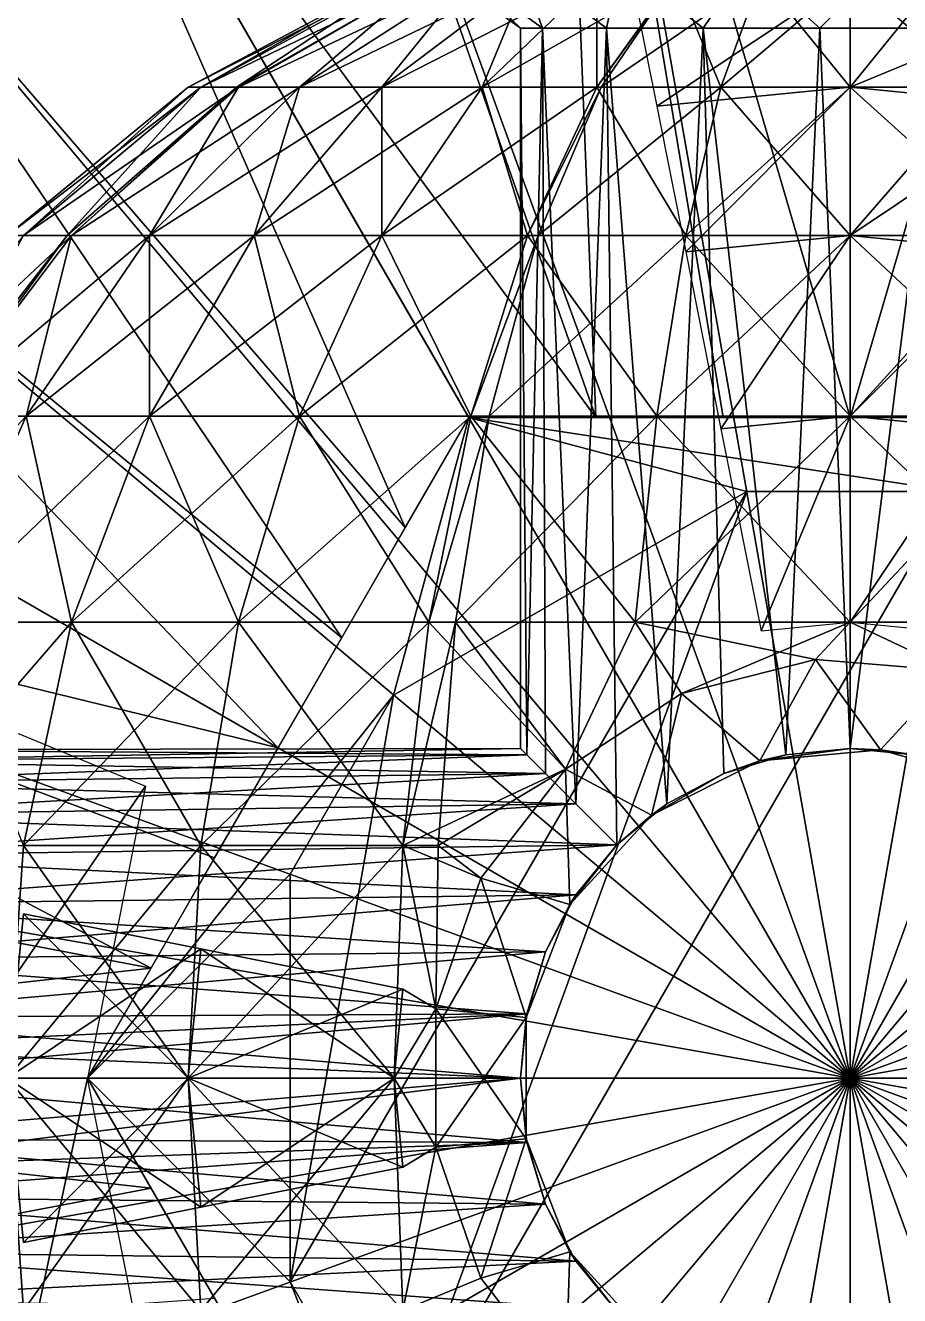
# Model space of a CAD drawing. Header units: centimetres. Extents: x -66.3 to 12.3, y -51.5 to 19.3.
# Drawn here: x 9.618 to 10.535, y 17.272 to 18.604 of the extents above; entities that cross this region are included whole.
import ezdxf

# ---------------------------------------------------------------- set-up
doc = ezdxf.new("R2010")
doc.units = ezdxf.units.CM
doc.layers.add('chrom', color=9, linetype='Continuous', true_color=0xbebebe)
doc.layers.add('plastik schwarz', color=250, linetype='Continuous', true_color=0x282828)

# ---------------------------------------------------------------- blocks, each defined once
blk = doc.blocks.new('GeometrySelector_1BD8XMC2')
at = {"layer": 'plastik schwarz'}
for points in [[(0, 0), (-0.2735, 1.5511), (0, 1.575)], [(0, 0), (0, 1.575), (0.2735, 1.5511)], [(0, 0), (-0.5387, 1.48), (-0.2735, 1.5511)], [(0, 0), (0.2735, 1.5511), (0.5387, 1.48)], [(0, 0), (-0.7875, 1.364), (-0.5387, 1.48)], [(0, 0), (0.5387, 1.48), (0.7875, 1.364)], [(0, 0), (-1.0124, 1.2065), (-0.7875, 1.364)], [(0, 0), (0.7875, 1.364), (1.0124, 1.2065)], [(0, 0), (-1.2065, 1.0124), (-1.0124, 1.2065)], [(0, 0), (1.0124, 1.2065), (1.2065, 1.0124)], [(0, 0), (-1.364, 0.7875), (-1.2065, 1.0124)], [(0, 0), (1.2065, 1.0124), (1.364, 0.7875)], [(0, 0), (-1.48, 0.5387), (-1.364, 0.7875)], [(0, 0), (1.364, 0.7875), (1.48, 0.5387)], [(0.8, 0, 1.75), (0.8, 0, 1.1), (0.4, 0.6928, 1.1)], [(0.8, 0, 1.75), (0.4, 0.6928, 1.1), (0.4, 0.6928, 1.75)], [(0.5873, 0.2138, 2), (0.8, 0, 1.75), (0.4, 0.6928, 1.75)], [(0.5873, 0.2138, 2), (0.4, 0.6928, 1.75), (0.4788, 0.4017, 2)], [(-0.5873, -0.2138, 2), (-0.4788, -0.4017, 2), (0.1085, 0.6155, 2)], [(-0.1085, 0.6155, 2), (-0.5873, -0.2138, 2), (0.1085, 0.6155, 2)], [(0.1085, 0.6155, 2), (-0.4788, -0.4017, 2), (-0.1085, -0.6155, 2)], [(0.1085, 0.6155, 2), (-0.1085, -0.6155, 2), (0.4788, 0.4017, 2)], [(0, 0), (-1.5511, 0.2735), (-1.48, 0.5387)], [(0, 0), (1.48, 0.5387), (1.5511, 0.2735)], [(0.4788, 0.4017, 2), (-0.1085, -0.6155, 2), (0.1085, -0.6155, 2)], [(0.4788, 0.4017, 2), (0.1085, -0.6155, 2), (0.5873, 0.2138, 2)], [(0.6667, 0.2309, 1.1), (0.7333, 0.1155, 1.1), (1.748, 0.3082, 0.6)], [(0.7333, 0.1155, 1.1), (1.775, 0, 0.6), (1.748, 0.3082, 0.6)], [(0, 0), (-1.575, 0), (-1.5511, 0.2735)], [(0, 0), (1.5511, 0.2735), (1.575, 0)], [(0.5873, 0.2138, 2), (0.1085, -0.6155, 2), (0.4788, -0.4017, 2)], [(0.5873, 0.2138, 2), (0.4788, -0.4017, 2), (0.5873, -0.2138, 2)], [(0.5873, 0.2138, 2), (0.5873, -0.2138, 2), (0.8, 0, 1.75)], [(0.7333, 0.1155, 1.1), (0.8, 0, 1.1), (1.775, 0, 0.6)], [(0, 0), (-1.5511, -0.2735), (-1.575, 0)], [(0, 0), (-1.48, -0.5387), (-1.5511, -0.2735)], [(0, 0), (-1.364, -0.7875), (-1.48, -0.5387)], [(0, 0), (-1.2065, -1.0124), (-1.364, -0.7875)], [(0, 0), (-1.0124, -1.2065), (-1.2065, -1.0124)], [(0, 0), (-0.7875, -1.364), (-1.0124, -1.2065)], [(0, 0), (-0.5387, -1.48), (-0.7875, -1.364)], [(0, 0), (-0.2735, -1.5511), (-0.5387, -1.48)], [(0, 0), (0, -1.575), (-0.2735, -1.5511)], [(0, 0), (1.575, 0), (1.5511, -0.2735)], [(0, 0), (1.5511, -0.2735), (1.48, -0.5387)], [(0, 0), (1.48, -0.5387), (1.364, -0.7875)], [(0, 0), (1.364, -0.7875), (1.2065, -1.0124)], [(0, 0), (1.2065, -1.0124), (1.0124, -1.2065)], [(0, 0), (1.0124, -1.2065), (0.7875, -1.364)], [(0, 0), (0.7875, -1.364), (0.5387, -1.48)], [(0, 0), (0.5387, -1.48), (0.2735, -1.5511)], [(0, 0), (0.2735, -1.5511), (0, -1.575)], [(0.4, -0.6928, 1.75), (0.4, -0.6928, 1.1), (0.8, 0, 1.1)], [(0.4, -0.6928, 1.75), (0.8, 0, 1.1), (0.8, 0, 1.75)], [(0.4788, -0.4017, 2), (0.4, -0.6928, 1.75), (0.8, 0, 1.75)], [(0.4788, -0.4017, 2), (0.8, 0, 1.75), (0.5873, -0.2138, 2)], [(0.7333, -0.1155, 1.1), (1.748, -0.3082, 0.6), (1.775, 0, 0.6)], [(0.7333, -0.1155, 1.1), (1.775, 0, 0.6), (0.8, 0, 1.1)], [(0.7333, -0.1155, 1.1), (0.6667, -0.2309, 1.1), (1.668, -0.6071, 0.6)], [(1.748, -0.3082, 0.6), (0.7333, -0.1155, 1.1), (1.668, -0.6071, 0.6)], [(0.6, -0.3464, 1.1), (1.668, -0.6071, 0.6), (0.6667, -0.2309, 1.1)], [(0.6, -0.3464, 1.1), (0.5333, -0.4619, 1.1), (1.3597, -1.1409, 0.6)], [(0.6, -0.3464, 1.1), (1.5372, -0.8875, 0.6), (1.668, -0.6071, 0.6)], [(0.6, -0.3464, 1.1), (1.3597, -1.1409, 0.6), (1.5372, -0.8875, 0.6)], [(0.4788, -0.4017, 2), (0.1085, -0.6155, 2), (0.4, -0.6928, 1.75)], [(0.5333, -0.4619, 1.1), (0.4667, -0.5774, 1.1), (1.1409, -1.3597, 0.6)], [(0.5333, -0.4619, 1.1), (1.1409, -1.3597, 0.6), (1.3597, -1.1409, 0.6)], [(0.4667, -0.5774, 1.1), (0.4, -0.6928, 1.1), (0.8875, -1.5372, 0.6)], [(0.4667, -0.5774, 1.1), (0.8875, -1.5372, 0.6), (1.1409, -1.3597, 0.6)], [(-0.1085, -0.6155, 2), (-0.4, -0.6928, 1.75), (0.4, -0.6928, 1.75)], [(-0.1085, -0.6155, 2), (0.4, -0.6928, 1.75), (0.1085, -0.6155, 2)], [(-0.4, -0.6928, 1.75), (-0.4, -0.6928, 1.1), (0.4, -0.6928, 1.1)], [(-0.4, -0.6928, 1.75), (0.4, -0.6928, 1.1), (0.4, -0.6928, 1.75)], [(0, -0.6928, 1.1), (-0.1333, -0.6928, 1.1), (-0.3082, -1.748, 0.6)], [(0, -0.6928, 1.1), (-0.3082, -1.748, 0.6), (0, -1.775, 0.6)], [(0, -0.6928, 1.1), (0, -1.775, 0.6), (0.3082, -1.748, 0.6)], [(0, -0.6928, 1.1), (0.3082, -1.748, 0.6), (0.1333, -0.6928, 1.1)], [(0.2667, -0.6928, 1.1), (0.1333, -0.6928, 1.1), (0.3082, -1.748, 0.6)], [(0.2667, -0.6928, 1.1), (0.6071, -1.668, 0.6), (0.8875, -1.5372, 0.6)], [(0.2667, -0.6928, 1.1), (0.8875, -1.5372, 0.6), (0.4, -0.6928, 1.1)], [(0.6071, -1.668, 0.6), (0.2667, -0.6928, 1.1), (0.3082, -1.748, 0.6)]]:
    blk.add_3dface(points, dxfattribs=at)
blk = doc.blocks.new('hallerfuss_1BD8XMC')
blk.add_blockref('GeometrySelector_1BD8XMC2', (0, 0))
blk = doc.blocks.new('GeometrySelector_1BD8XMC5')
for points in [[(43.45304, 116.97973, -7.25103), (33.99612, 110.12026, -6.35498), (33.99612, 110.12026, 6.35498)], [(43.45304, 116.97973, -7.25103), (33.99612, 110.12026, 6.35498), (43.45304, 116.97973, 7.25103)], [(46.91628, 115.48494, -9.33223), (43.45304, 116.97973, -7.25103), (47.83543, 115.48494)], [(47.83543, 115.48494), (43.45304, 116.97973, -7.25103), (43.45304, 116.97973, 7.25103)], [(47.83543, 115.48494), (43.45304, 116.97973, 7.25103), (46.91628, 115.48494, 9.33223)], [(46.91628, 115.48494, 9.33223), (68.11189, 103.9337, 13.5483), (47.83543, 115.48494)], [(47.83543, 115.48494), (69.44628, 103.9337), (46.91628, 115.48494, -9.33223)], [(46.91628, 115.48494, -9.33223), (69.44628, 103.9337), (68.11189, 103.9337, -13.5483)], [(47.83543, 115.48494), (68.11189, 103.9337, 13.5483), (69.44628, 103.9337)], [(33.99612, 110.12026, -6.35498), (33.92046, 33.92046, -6.7472), (34.585, 34.585)], [(33.99612, 110.12026, 6.35498), (34.585, 34.585), (33.92046, 33.92046, 6.7472)], [(33.99612, 110.12026, -6.35498), (34.585, 34.585), (33.99612, 110.12026, 6.35498)], [(88.38835, 88.38835), (86.68999, 88.38835, -17.24371), (68.11189, 103.9337, -13.5483)], [(68.11189, 103.9337, 13.5483), (86.68999, 88.38835, 17.24371), (69.44628, 103.9337)], [(69.44628, 103.9337), (88.38835, 88.38835), (68.11189, 103.9337, -13.5483)], [(69.44628, 103.9337), (86.68999, 88.38835, 17.24371), (88.38835, 88.38835)], [(110.12026, 33.26474, 9.46463), (33.92046, 33.92046, 6.7472), (34.585, 34.585)], [(110.12026, 34.43747, -3.1911), (34.585, 34.585), (33.92046, 33.92046, -6.7472)], [(110.12026, 33.26474, 9.46463), (34.585, 34.585), (110.12026, 34.43747, -3.1911)], [(-46.91628, 24.38629, 113.26593), (-38.74423, 20.96733, 116.97973), (-29.83688, 32.41149, 116.97973)], [(-38.74423, 20.96733, -116.97973), (-46.91628, 24.38629, -113.26593), (-29.83688, 32.41149, -116.97973)], [(-29.83688, 32.41149, -116.97973), (-29.40476, 18.20666, -110.12026), (-38.74423, 20.96733, -116.97973)], [(-38.74423, 20.96733, 116.97973), (-29.40476, 18.20666, 110.12026), (-29.83688, 32.41149, 116.97973)], [(-29.83688, 32.41149, -116.97973), (-20.84212, 27.59943, -110.12026), (-29.40476, 18.20666, -110.12026)], [(-29.83688, 32.41149, 116.97973), (-29.40476, 18.20666, 110.12026), (-20.84212, 27.59943, 110.12026)], [(-110.12026, 27.59943, 20.84212), (-24.45529, 24.45529, 24.45529), (-110.12026, 18.20666, 29.40476)], [(-24.45529, 24.45529, -24.45529), (-29.40476, 18.20666, -110.12026), (-20.84212, 27.59943, -110.12026)], [(-24.45529, 24.45529, 24.45529), (-20.84212, 27.59943, 110.12026), (-29.40476, 18.20666, 110.12026)], [(-110.12026, 23.29976, -25.55862), (-28.75638, 19.2144, -28.75638), (-24.45529, 24.45529, -24.45529)], [(-110.12026, 18.20666, 29.40476), (-24.45529, 24.45529, 24.45529), (-28.75638, 19.2144, 28.75638)], [(-69.44628, 0, 103.9337), (-68.11189, 24.38629, 101.93664), (-88.38835, 0, 88.38835)], [(-69.44628, 0, -103.9337), (-88.38835, 0, -88.38835), (-86.68999, 24.38629, -86.68999)], [(-88.38835, 0, 88.38835), (-68.11189, 24.38629, 101.93664), (-86.68999, 24.38629, 86.68999)], [(-86.68999, 24.38629, -86.68999), (-68.11189, 24.38629, -101.93664), (-69.44628, 0, -103.9337)], [(-46.91628, 24.38629, 113.26593), (-68.11189, 24.38629, 101.93664), (-69.44628, 0, 103.9337)], [(-69.44628, 0, 103.9337), (-47.83543, 0, 115.48494), (-46.91628, 24.38629, 113.26593)], [(-69.44628, 0, -103.9337), (-68.11189, 24.38629, -101.93664), (-47.83543, 0, -115.48494)], [(-46.91628, 24.38629, -113.26593), (-47.83543, 0, -115.48494), (-68.11189, 24.38629, -101.93664)], [(-47.83543, 0, 115.48494), (-43.45304, 7.25103, 116.97973), (-46.91628, 24.38629, 113.26593)], [(-43.45304, 7.25103, -116.97973), (-47.83543, 0, -115.48494), (-46.91628, 24.38629, -113.26593)], [(-46.91628, 24.38629, 113.26593), (-43.45304, 7.25103, 116.97973), (-38.74423, 20.96733, 116.97973)], [(-43.45304, 7.25103, -116.97973), (-46.91628, 24.38629, -113.26593), (-38.74423, 20.96733, -116.97973)], [(-28.75638, 19.2144, -28.75638), (-29.40476, 18.20666, -110.12026), (-24.45529, 24.45529, -24.45529)], [(-24.45529, 24.45529, 24.45529), (-29.40476, 18.20666, 110.12026), (-28.75638, 19.2144, 28.75638)], [(-110.12026, 12.49354, -32.24955), (-28.75638, 19.2144, -28.75638), (-110.12026, 23.29976, -25.55862)], [(-38.74423, 20.96733, -116.97973), (-33.99612, 6.35498, -110.12026), (-43.45304, 7.25103, -116.97973)], [(-43.45304, 7.25103, 116.97973), (-33.99612, 6.35498, 110.12026), (-38.74423, 20.96733, 116.97973)], [(-38.74423, 20.96733, -116.97973), (-29.40476, 18.20666, -110.12026), (-33.99612, 6.35498, -110.12026)], [(-38.74423, 20.96733, 116.97973), (-33.99612, 6.35498, 110.12026), (-29.40476, 18.20666, 110.12026)], [(-110.12026, 12.49354, -32.24955), (-31.95237, 13.23511, -31.95237), (-28.75638, 19.2144, -28.75638)], [(-110.12026, 18.20666, 29.40476), (-28.75638, 19.2144, 28.75638), (-31.95237, 13.23511, 31.95237)], [(-31.95237, 13.23511, -31.95237), (-29.40476, 18.20666, -110.12026), (-28.75638, 19.2144, -28.75638)], [(-28.75638, 19.2144, 28.75638), (-29.40476, 18.20666, 110.12026), (-31.95237, 13.23511, 31.95237)], [(-110.12026, 18.20666, 29.40476), (-31.95237, 13.23511, 31.95237), (-110.12026, 6.35498, 33.99612)], [(-31.95237, 13.23511, -31.95237), (-33.99612, 6.35498, -110.12026), (-29.40476, 18.20666, -110.12026)], [(-31.95237, 13.23511, 31.95237), (-29.40476, 18.20666, 110.12026), (-33.99612, 6.35498, 110.12026)], [(-110.12026, 12.49354, -32.24955), (-33.92046, 6.7472, -33.92046), (-31.95237, 13.23511, -31.95237)], [(-110.12026, 6.35498, 33.99612), (-31.95237, 13.23511, 31.95237), (-33.92046, 6.7472, 33.92046)], [(-110.12026, 0, -34.585), (-33.92046, 6.7472, -33.92046), (-110.12026, 12.49354, -32.24955)], [(-33.92046, 6.7472, -33.92046), (-33.99612, 6.35498, -110.12026), (-31.95237, 13.23511, -31.95237)], [(-31.95237, 13.23511, 31.95237), (-33.99612, 6.35498, 110.12026), (-33.92046, 6.7472, 33.92046)], [(-110.12026, 0, -34.585), (-34.585, 0, -34.585), (-33.92046, 6.7472, -33.92046)], [(-110.12026, 6.35498, 33.99612), (-33.92046, 6.7472, 33.92046), (-34.585, 0, 34.585)], [(-47.83543, 0, 115.48494), (-43.45304, -7.25103, 116.97973), (-43.45304, 7.25103, 116.97973)], [(-43.45304, -7.25103, -116.97973), (-47.83543, 0, -115.48494), (-43.45304, 7.25103, -116.97973)], [(-43.45304, 7.25103, -116.97973), (-33.99612, 6.35498, -110.12026), (-33.99612, -6.35498, -110.12026)], [(-43.45304, 7.25103, -116.97973), (-33.99612, -6.35498, -110.12026), (-43.45304, -7.25103, -116.97973)], [(-43.45304, -7.25103, 116.97973), (-33.99612, 6.35498, 110.12026), (-43.45304, 7.25103, 116.97973)], [(-34.585, 0, -34.585), (-33.99612, 6.35498, -110.12026), (-33.92046, 6.7472, -33.92046)], [(-33.92046, 6.7472, 33.92046), (-33.99612, 6.35498, 110.12026), (-34.585, 0, 34.585)], [(-110.12026, 6.35498, 33.99612), (-34.585, 0, 34.585), (-110.12026, -6.35498, 33.99612)], [(-43.45304, -7.25103, 116.97973), (-33.99612, -6.35498, 110.12026), (-33.99612, 6.35498, 110.12026)], [(-34.585, 0, -34.585), (-33.99612, -6.35498, -110.12026), (-33.99612, 6.35498, -110.12026)], [(-34.585, 0, 34.585), (-33.99612, 6.35498, 110.12026), (-33.99612, -6.35498, 110.12026)], [(-110.12026, -6.35498, 33.99612), (-34.585, 0, 34.585), (-33.92046, -6.7472, 33.92046)], [(-69.44628, 0, 103.9337), (-88.38835, 0, 88.38835), (-86.68999, -24.38629, 86.68999)], [(-86.68999, -24.38629, 86.68999), (-68.11189, -24.38629, 101.93664), (-69.44628, 0, 103.9337)], [(-68.11189, -24.38629, 101.93664), (-47.83543, 0, 115.48494), (-69.44628, 0, 103.9337)], [(-68.11189, -24.38629, 101.93664), (-46.91628, -24.38629, 113.26593), (-47.83543, 0, 115.48494)], [(-46.91628, -24.38629, 113.26593), (-43.45304, -7.25103, 116.97973), (-47.83543, 0, 115.48494)], [(-34.585, 0, 34.585), (-33.99612, -6.35498, 110.12026), (-33.92046, -6.7472, 33.92046)], [(-110.12026, -12.49354, -32.24955), (-33.92046, -6.7472, -33.92046), (-110.12026, 0, -34.585)], [(-110.12026, 0, -34.585), (-33.92046, -6.7472, -33.92046), (-34.585, 0, -34.585)], [(-69.44628, 0, -103.9337), (-68.11189, -24.38629, -101.93664), (-88.38835, 0, -88.38835)], [(-68.11189, -24.38629, -101.93664), (-86.68999, -24.38629, -86.68999), (-88.38835, 0, -88.38835)], [(-46.91628, -24.38629, -113.26593), (-68.11189, -24.38629, -101.93664), (-69.44628, 0, -103.9337)], [(-69.44628, 0, -103.9337), (-47.83543, 0, -115.48494), (-46.91628, -24.38629, -113.26593)], [(-43.45304, -7.25103, -116.97973), (-46.91628, -24.38629, -113.26593), (-47.83543, 0, -115.48494)], [(-33.92046, -6.7472, -33.92046), (-33.99612, -6.35498, -110.12026), (-34.585, 0, -34.585)], [(-110.12026, -6.35498, 33.99612), (-33.92046, -6.7472, 33.92046), (-31.95237, -13.23511, 31.95237)], [(-110.12026, -6.35498, 33.99612), (-31.95237, -13.23511, 31.95237), (-110.12026, -18.20666, 29.40476)], [(-43.45304, -7.25103, -116.97973), (-33.99612, -6.35498, -110.12026), (-38.74423, -20.96733, -116.97973)], [(-38.74423, -20.96733, 116.97973), (-33.99612, -6.35498, 110.12026), (-43.45304, -7.25103, 116.97973)], [(-38.74423, -20.96733, -116.97973), (-33.99612, -6.35498, -110.12026), (-29.40476, -18.20666, -110.12026)], [(-38.74423, -20.96733, 116.97973), (-29.40476, -18.20666, 110.12026), (-33.99612, -6.35498, 110.12026)], [(-31.95237, -13.23511, -31.95237), (-29.40476, -18.20666, -110.12026), (-33.99612, -6.35498, -110.12026)], [(-31.95237, -13.23511, -31.95237), (-33.99612, -6.35498, -110.12026), (-33.92046, -6.7472, -33.92046)], [(-33.92046, -6.7472, 33.92046), (-33.99612, -6.35498, 110.12026), (-31.95237, -13.23511, 31.95237)], [(-31.95237, -13.23511, 31.95237), (-33.99612, -6.35498, 110.12026), (-29.40476, -18.20666, 110.12026)], [(-110.12026, -12.49354, -32.24955), (-31.95237, -13.23511, -31.95237), (-33.92046, -6.7472, -33.92046)], [(-46.91628, -24.38629, 113.26593), (-38.74423, -20.96733, 116.97973), (-43.45304, -7.25103, 116.97973)], [(-43.20034, -24.38629, -114.73465), (-46.91628, -24.38629, -113.26593), (-43.45304, -7.25103, -116.97973)], [(-43.45304, -7.25103, -116.97973), (-38.74423, -20.96733, -116.97973), (-43.20034, -24.38629, -114.73465)], [(-110.12026, -23.29976, -25.55862), (-28.75638, -19.2144, -28.75638), (-110.12026, -12.49354, -32.24955)], [(-110.12026, -12.49354, -32.24955), (-28.75638, -19.2144, -28.75638), (-31.95237, -13.23511, -31.95237)], [(-110.12026, -18.20666, 29.40476), (-31.95237, -13.23511, 31.95237), (-28.75638, -19.2144, 28.75638)], [(-28.75638, -19.2144, -28.75638), (-29.40476, -18.20666, -110.12026), (-31.95237, -13.23511, -31.95237)], [(-31.95237, -13.23511, 31.95237), (-29.40476, -18.20666, 110.12026), (-28.75638, -19.2144, 28.75638)], [(-110.12026, -18.20666, 29.40476), (-28.75638, -19.2144, 28.75638), (-24.45529, -24.45529, 24.45529)], [(-110.12026, -18.20666, 29.40476), (-24.45529, -24.45529, 24.45529), (-110.12026, -27.59943, 20.84212)], [(-38.74423, -20.96733, -116.97973), (-29.40476, -18.20666, -110.12026), (-29.83688, -32.41149, -116.97973)], [(-29.83688, -32.41149, 116.97973), (-29.40476, -18.20666, 110.12026), (-38.74423, -20.96733, 116.97973)], [(-29.83688, -32.41149, -116.97973), (-29.40476, -18.20666, -110.12026), (-20.84212, -27.59943, -110.12026)], [(-29.83688, -32.41149, 116.97973), (-20.84212, -27.59943, 110.12026), (-29.40476, -18.20666, 110.12026)], [(-24.45529, -24.45529, -24.45529), (-20.84212, -27.59943, -110.12026), (-29.40476, -18.20666, -110.12026)], [(-24.45529, -24.45529, -24.45529), (-29.40476, -18.20666, -110.12026), (-28.75638, -19.2144, -28.75638)], [(-28.75638, -19.2144, 28.75638), (-29.40476, -18.20666, 110.12026), (-24.45529, -24.45529, 24.45529)], [(-24.45529, -24.45529, 24.45529), (-29.40476, -18.20666, 110.12026), (-20.84212, -27.59943, 110.12026)], [(-110.12026, -23.29976, -25.55862), (-24.45529, -24.45529, -24.45529), (-28.75638, -19.2144, -28.75638)], [(-29.83688, -32.41149, 116.97973), (-38.74423, -20.96733, 116.97973), (-46.91628, -24.38629, 113.26593)], [(-43.20034, -24.38629, -114.73465), (-38.74423, -20.96733, -116.97973), (-29.83688, -32.41149, -116.97973)], [(-28.75638, -28.75638, -19.2144), (-24.45529, -24.45529, -24.45529), (-110.12026, -23.29976, -25.55862)], [(-110.12026, -30.95922, -15.41586), (-28.75638, -28.75638, -19.2144), (-110.12026, -23.29976, -25.55862)], [(-110.12026, -27.59943, 20.84212), (-24.45529, -24.45529, 24.45529), (-28.75638, -28.75638, 19.2144)], [(-86.68999, -24.38629, -86.68999), (-81.66019, -47.83543, -81.66019), (-101.93664, -24.38629, -68.11189)], [(-96.02222, -47.83543, -64.16), (-101.93664, -24.38629, -68.11189), (-81.66019, -47.83543, -81.66019)], [(-81.66019, -47.83543, 81.66019), (-86.68999, -24.38629, 86.68999), (-96.02222, -47.83543, 64.16)], [(-81.66019, -47.83543, 81.66019), (-68.11189, -24.38629, 101.93664), (-86.68999, -24.38629, 86.68999)], [(-68.11189, -24.38629, -101.93664), (-64.16, -47.83543, -96.02222), (-86.68999, -24.38629, -86.68999)], [(-64.16, -47.83543, -96.02222), (-81.66019, -47.83543, -81.66019), (-86.68999, -24.38629, -86.68999)], [(-64.16, -47.83543, 96.02222), (-68.11189, -24.38629, 101.93664), (-81.66019, -47.83543, 81.66019)], [(-64.16, -47.83543, 96.02222), (-46.91628, -24.38629, 113.26593), (-68.11189, -24.38629, 101.93664)], [(-46.91628, -24.38629, -113.26593), (-44.19417, -47.83543, -106.69417), (-68.11189, -24.38629, -101.93664)], [(-44.19417, -47.83543, -106.69417), (-64.16, -47.83543, -96.02222), (-68.11189, -24.38629, -101.93664)], [(-44.19417, -47.83543, 106.69417), (-46.91628, -24.38629, 113.26593), (-64.16, -47.83543, 96.02222)], [(-44.19417, -47.83543, 106.69417), (-29.83688, -32.41149, 116.97973), (-46.91628, -24.38629, 113.26593)], [(-43.20034, -24.38629, -114.73465), (-41.37494, -47.83543, -107.81877), (-46.91628, -24.38629, -113.26593)], [(-41.37494, -47.83543, -107.81877), (-44.19417, -47.83543, -106.69417), (-46.91628, -24.38629, -113.26593)], [(-29.83688, -32.41149, -116.97973), (-41.37494, -47.83543, -107.81877), (-43.20034, -24.38629, -114.73465)], [(-25.55862, -110.12026, -23.29976), (-24.45529, -24.45529, -24.45529), (-28.75638, -28.75638, -19.2144)], [(-25.55862, -110.12026, 23.29976), (-28.75638, -28.75638, 19.2144), (-24.45529, -24.45529, 24.45529)], [(-19.2144, -28.75638, -28.75638), (-24.45529, -24.45529, -24.45529), (-25.55862, -110.12026, -23.29976)], [(-25.55862, -110.12026, 23.29976), (-24.45529, -24.45529, 24.45529), (-19.2144, -28.75638, 28.75638)], [(-19.2144, -28.75638, -28.75638), (-20.84212, -27.59943, -110.12026), (-24.45529, -24.45529, -24.45529)], [(-24.45529, -24.45529, 24.45529), (-20.84212, -27.59943, 110.12026), (-19.2144, -28.75638, 28.75638)], [(-110.12026, -27.59943, 20.84212), (-28.75638, -28.75638, 19.2144), (-31.95237, -31.95237, 13.23511)], [(-110.12026, -27.59943, 20.84212), (-31.95237, -31.95237, 13.23511), (-110.12026, -33.26474, 9.46463)], [(-29.83688, -32.41149, -116.97973), (-20.84212, -27.59943, -110.12026), (-17.69624, -40.34336, -116.97973)], [(-17.69624, -40.34336, 116.97973), (-20.84212, -27.59943, 110.12026), (-29.83688, -32.41149, 116.97973)], [(-17.69624, -40.34336, -116.97973), (-20.84212, -27.59943, -110.12026), (-9.46463, -33.26474, -110.12026)], [(-13.23511, -31.95237, -31.95237), (-9.46463, -33.26474, -110.12026), (-20.84212, -27.59943, -110.12026)], [(-13.23511, -31.95237, -31.95237), (-20.84212, -27.59943, -110.12026), (-19.2144, -28.75638, -28.75638)], [(-17.69624, -40.34336, 116.97973), (-9.46463, -33.26474, 110.12026), (-20.84212, -27.59943, 110.12026)], [(-19.2144, -28.75638, 28.75638), (-20.84212, -27.59943, 110.12026), (-13.23511, -31.95237, 31.95237)], [(-13.23511, -31.95237, 31.95237), (-20.84212, -27.59943, 110.12026), (-9.46463, -33.26474, 110.12026)], [(-110.12026, -30.95922, -15.41586), (-31.95237, -31.95237, -13.23511), (-28.75638, -28.75638, -19.2144)], [(-25.55862, -110.12026, -23.29976), (-28.75638, -28.75638, -19.2144), (-32.24955, -110.12026, -12.49354)], [(-32.24955, -110.12026, -12.49354), (-28.75638, -28.75638, -19.2144), (-31.95237, -31.95237, -13.23511)], [(-32.24955, -110.12026, 12.49354), (-31.95237, -31.95237, 13.23511), (-28.75638, -28.75638, 19.2144)], [(-32.24955, -110.12026, 12.49354), (-28.75638, -28.75638, 19.2144), (-25.55862, -110.12026, 23.29976)], [(-25.55862, -110.12026, 23.29976), (-19.2144, -28.75638, 28.75638), (-15.41586, -110.12026, 30.95922)], [(-15.41586, -110.12026, -30.95922), (-19.2144, -28.75638, -28.75638), (-25.55862, -110.12026, -23.29976)], [(-15.41586, -110.12026, 30.95922), (-19.2144, -28.75638, 28.75638), (-13.23511, -31.95237, 31.95237)], [(-15.41586, -110.12026, -30.95922), (-13.23511, -31.95237, -31.95237), (-19.2144, -28.75638, -28.75638)], [(-110.12026, -34.43747, -3.1911), (-33.92046, -33.92046, -6.7472), (-110.12026, -30.95922, -15.41586)], [(-110.12026, -30.95922, -15.41586), (-33.92046, -33.92046, -6.7472), (-31.95237, -31.95237, -13.23511)], [(-110.12026, -33.26474, 9.46463), (-31.95237, -31.95237, 13.23511), (-33.92046, -33.92046, 6.7472)], [(-32.24955, -110.12026, -12.49354), (-31.95237, -31.95237, -13.23511), (-33.92046, -33.92046, -6.7472)], [(-32.24955, -110.12026, 12.49354), (-33.92046, -33.92046, 6.7472), (-31.95237, -31.95237, 13.23511)], [(-15.41586, -110.12026, 30.95922), (-13.23511, -31.95237, 31.95237), (-6.7472, -33.92046, 33.92046)], [(-15.41586, -110.12026, -30.95922), (-6.7472, -33.92046, -33.92046), (-13.23511, -31.95237, -31.95237)], [(-6.7472, -33.92046, -33.92046), (-9.46463, -33.26474, -110.12026), (-13.23511, -31.95237, -31.95237)], [(-13.23511, -31.95237, 31.95237), (-9.46463, -33.26474, 110.12026), (-6.7472, -33.92046, 33.92046)], [(10.81459, -42.70584, -116.97973), (3.1911, -34.43747, -110.12026), (15.41586, -30.95922, -110.12026)], [(6.7472, -33.92046, -33.92046), (15.41586, -30.95922, -110.12026), (3.1911, -34.43747, -110.12026)], [(10.81459, -42.70584, 116.97973), (15.41586, -30.95922, 110.12026), (3.1911, -34.43747, 110.12026)], [(6.7472, -33.92046, 33.92046), (3.1911, -34.43747, 110.12026), (15.41586, -30.95922, 110.12026)], [(-110.12026, -33.26474, 9.46463), (-33.92046, -33.92046, 6.7472), (-34.585, -34.585)], [(-110.12026, -33.26474, 9.46463), (-34.585, -34.585), (-110.12026, -34.43747, -3.1911)], [(-22.52999, -47.83543, 113.26593), (-29.83688, -32.41149, 116.97973), (-44.19417, -47.83543, 106.69417)], [(-29.83688, -32.41149, -116.97973), (-22.52999, -47.83543, -113.26593), (-41.37494, -47.83543, -107.81877)], [(-22.52999, -47.83543, 113.26593), (-17.69624, -40.34336, 116.97973), (-29.83688, -32.41149, 116.97973)], [(-17.69624, -40.34336, -116.97973), (-22.52999, -47.83543, -113.26593), (-29.83688, -32.41149, -116.97973)], [(-17.69624, -40.34336, -116.97973), (-9.46463, -33.26474, -110.12026), (-3.63794, -43.90341, -116.97973)], [(-3.63794, -43.90341, 116.97973), (-9.46463, -33.26474, 110.12026), (-17.69624, -40.34336, 116.97973)], [(-3.63794, -43.90341, -116.97973), (-9.46463, -33.26474, -110.12026), (3.1911, -34.43747, -110.12026)], [(0, -34.585, -34.585), (3.1911, -34.43747, -110.12026), (-9.46463, -33.26474, -110.12026)], [(0, -34.585, -34.585), (-9.46463, -33.26474, -110.12026), (-6.7472, -33.92046, -33.92046)], [(-3.63794, -43.90341, 116.97973), (3.1911, -34.43747, 110.12026), (-9.46463, -33.26474, 110.12026)], [(-6.7472, -33.92046, 33.92046), (-9.46463, -33.26474, 110.12026), (0, -34.585, 34.585)], [(0, -34.585, 34.585), (-9.46463, -33.26474, 110.12026), (3.1911, -34.43747, 110.12026)], [(110.12026, -33.26474, 9.46463), (34.585, -34.585), (33.92046, -33.92046, 6.7472)], [(110.12026, -34.43747, -3.1911), (34.585, -34.585), (110.12026, -33.26474, 9.46463)], [(-110.12026, -34.43747, -3.1911), (-34.585, -34.585), (-33.92046, -33.92046, -6.7472)], [(-32.24955, -110.12026, -12.49354), (-33.92046, -33.92046, -6.7472), (-34.585, -110.12026)], [(-34.585, -110.12026), (-33.92046, -33.92046, -6.7472), (-34.585, -34.585)], [(-34.585, -110.12026), (-34.585, -34.585), (-33.92046, -33.92046, 6.7472)], [(-34.585, -110.12026), (-33.92046, -33.92046, 6.7472), (-32.24955, -110.12026, 12.49354)], [(-15.41586, -110.12026, 30.95922), (-6.7472, -33.92046, 33.92046), (-3.1911, -110.12026, 34.43747)], [(-3.1911, -110.12026, -34.43747), (-6.7472, -33.92046, -33.92046), (-15.41586, -110.12026, -30.95922)], [(-3.1911, -110.12026, 34.43747), (-6.7472, -33.92046, 33.92046), (0, -34.585, 34.585)], [(-3.1911, -110.12026, -34.43747), (0, -34.585, -34.585), (-6.7472, -33.92046, -33.92046)], [(-3.63794, -43.90341, -116.97973), (3.1911, -34.43747, -110.12026), (10.81459, -42.70584, -116.97973)], [(10.81459, -42.70584, 116.97973), (3.1911, -34.43747, 110.12026), (-3.63794, -43.90341, 116.97973)], [(-3.1911, -110.12026, 34.43747), (0, -34.585, 34.585), (9.46463, -110.12026, 33.26474)], [(9.46463, -110.12026, -33.26474), (0, -34.585, -34.585), (-3.1911, -110.12026, -34.43747)], [(6.7472, -33.92046, -33.92046), (3.1911, -34.43747, -110.12026), (0, -34.585, -34.585)], [(0, -34.585, 34.585), (3.1911, -34.43747, 110.12026), (6.7472, -33.92046, 33.92046)], [(9.46463, -110.12026, 33.26474), (0, -34.585, 34.585), (6.7472, -33.92046, 33.92046)], [(9.46463, -110.12026, -33.26474), (6.7472, -33.92046, -33.92046), (0, -34.585, -34.585)], [(33.99612, -110.12026, 6.35498), (33.92046, -33.92046, 6.7472), (34.585, -34.585)], [(33.99612, -110.12026, -6.35498), (34.585, -34.585), (33.92046, -33.92046, -6.7472)], [(110.12026, -34.43747, -3.1911), (33.92046, -33.92046, -6.7472), (34.585, -34.585)], [(33.99612, -110.12026, 6.35498), (34.585, -34.585), (33.99612, -110.12026, -6.35498)], [(0, -47.83543, 115.48494), (-17.69624, -40.34336, 116.97973), (-22.52999, -47.83543, 113.26593)], [(-3.63794, -43.90341, -116.97973), (-22.52999, -47.83543, -113.26593), (-17.69624, -40.34336, -116.97973)], [(0, -47.83543, 115.48494), (-3.63794, -43.90341, 116.97973), (-17.69624, -40.34336, 116.97973)], [(-3.63794, -43.90341, -116.97973), (0, -47.83543, -115.48494), (-22.52999, -47.83543, -113.26593)], [(0, -47.83543, 115.48494), (10.81459, -42.70584, 116.97973), (-3.63794, -43.90341, 116.97973)], [(10.81459, -42.70584, -116.97973), (0, -47.83543, -115.48494), (-3.63794, -43.90341, -116.97973)], [(22.52999, -47.83543, 113.26593), (10.81459, -42.70584, 116.97973), (0, -47.83543, 115.48494)], [(10.81459, -42.70584, -116.97973), (22.52999, -47.83543, -113.26593), (0, -47.83543, -115.48494)], [(-106.69417, -47.83543, -44.19417), (-96.02222, -47.83543, -64.16), (-86.41771, -69.44628, -57.74247)], [(-106.69417, -47.83543, -44.19417), (-86.41771, -69.44628, -57.74247), (-96.02222, -69.44628, -39.77371)], [(-96.02222, -69.44628, 39.77371), (-86.41771, -69.44628, 57.74247), (-96.02222, -47.83543, 64.16)], [(-86.41771, -69.44628, -57.74247), (-96.02222, -47.83543, -64.16), (-73.49223, -69.44628, -73.49223)], [(-73.49223, -69.44628, -73.49223), (-96.02222, -47.83543, -64.16), (-81.66019, -47.83543, -81.66019)], [(-86.41771, -69.44628, 57.74247), (-81.66019, -47.83543, 81.66019), (-96.02222, -47.83543, 64.16)], [(-73.49223, -69.44628, 73.49223), (-81.66019, -47.83543, 81.66019), (-86.41771, -69.44628, 57.74247)], [(-64.16, -47.83543, -96.02222), (-57.74247, -69.44628, -86.41771), (-81.66019, -47.83543, -81.66019)], [(-73.49223, -69.44628, -73.49223), (-81.66019, -47.83543, -81.66019), (-57.74247, -69.44628, -86.41771)], [(-73.49223, -69.44628, 73.49223), (-64.16, -47.83543, 96.02222), (-81.66019, -47.83543, 81.66019)], [(-57.74247, -69.44628, 86.41771), (-64.16, -47.83543, 96.02222), (-73.49223, -69.44628, 73.49223)], [(-44.19417, -47.83543, -106.69417), (-39.77371, -69.44628, -96.02222), (-64.16, -47.83543, -96.02222)], [(-39.77371, -69.44628, -96.02222), (-57.74247, -69.44628, -86.41771), (-64.16, -47.83543, -96.02222)], [(-57.74247, -69.44628, 86.41771), (-44.19417, -47.83543, 106.69417), (-64.16, -47.83543, 96.02222)], [(-39.77371, -69.44628, 96.02222), (-44.19417, -47.83543, 106.69417), (-57.74247, -69.44628, 86.41771)], [(-41.37494, -47.83543, -107.81877), (-37.84795, -69.44628, -96.79745), (-44.19417, -47.83543, -106.69417)], [(-37.84795, -69.44628, -96.79745), (-39.77371, -69.44628, -96.02222), (-44.19417, -47.83543, -106.69417)], [(-22.52999, -47.83543, 113.26593), (-44.19417, -47.83543, 106.69417), (-39.77371, -69.44628, 96.02222)], [(-20.27646, -69.44628, -101.93664), (-37.84795, -69.44628, -96.79745), (-41.37494, -47.83543, -107.81877)], [(-22.52999, -47.83543, -113.26593), (-20.27646, -69.44628, -101.93664), (-41.37494, -47.83543, -107.81877)], [(-20.27646, -69.44628, 101.93664), (-22.52999, -47.83543, 113.26593), (-39.77371, -69.44628, 96.02222)], [(0, -47.83543, 115.48494), (-22.52999, -47.83543, 113.26593), (-20.27646, -69.44628, 101.93664)], [(0, -47.83543, -115.48494), (0, -69.44628, -103.9337), (-22.52999, -47.83543, -113.26593)], [(0, -69.44628, -103.9337), (-20.27646, -69.44628, -101.93664), (-22.52999, -47.83543, -113.26593)], [(0, -69.44628, 103.9337), (0, -47.83543, 115.48494), (-20.27646, -69.44628, 101.93664)], [(0, -69.44628, 103.9337), (20.27646, -69.44628, 101.93664), (22.52999, -47.83543, 113.26593)], [(22.52999, -47.83543, -113.26593), (20.27646, -69.44628, -101.93664), (0, -47.83543, -115.48494)], [(22.52999, -47.83543, 113.26593), (0, -47.83543, 115.48494), (0, -69.44628, 103.9337)], [(20.27646, -69.44628, -101.93664), (0, -69.44628, -103.9337), (0, -47.83543, -115.48494)], [(-101.93664, -69.44628, -20.27646), (-96.02222, -69.44628, -39.77371), (-81.66019, -88.38835, -33.82476)], [(-101.93664, -69.44628, -20.27646), (-81.66019, -88.38835, -33.82476), (-86.68999, -88.38835, -17.24371)], [(-82.11474, -88.38835, 32.70579), (-96.02222, -69.44628, 39.77371), (-96.79745, -69.44628, 37.84795)], [(-96.79745, -69.44628, 37.84795), (-86.68999, -88.38835, 17.24371), (-82.11474, -88.38835, 32.70579)], [(-82.11474, -88.38835, 32.70579), (-81.66019, -88.38835, 33.82476), (-96.02222, -69.44628, 39.77371)], [(-96.02222, -69.44628, -39.77371), (-86.41771, -69.44628, -57.74247), (-73.49223, -88.38835, -49.10593)], [(-96.02222, -69.44628, -39.77371), (-73.49223, -88.38835, -49.10593), (-81.66019, -88.38835, -33.82476)], [(-81.66019, -88.38835, 33.82476), (-86.41771, -69.44628, 57.74247), (-96.02222, -69.44628, 39.77371)], [(-81.66019, -88.38835, 33.82476), (-73.49223, -88.38835, 49.10593), (-86.41771, -69.44628, 57.74247)], [(-73.49223, -88.38835, -49.10593), (-86.41771, -69.44628, -57.74247), (-62.5, -88.38835, -62.5)], [(-62.5, -88.38835, -62.5), (-86.41771, -69.44628, -57.74247), (-73.49223, -69.44628, -73.49223)], [(-86.41771, -69.44628, 57.74247), (-73.49223, -88.38835, 49.10593), (-73.49223, -69.44628, 73.49223)], [(-62.5, -88.38835, -62.5), (-73.49223, -69.44628, -73.49223), (-49.10593, -88.38835, -73.49223)], [(-49.10593, -88.38835, -73.49223), (-73.49223, -69.44628, -73.49223), (-57.74247, -69.44628, -86.41771)], [(-73.49223, -69.44628, 73.49223), (-73.49223, -88.38835, 49.10593), (-62.5, -88.38835, 62.5)], [(-73.49223, -69.44628, 73.49223), (-62.5, -88.38835, 62.5), (-57.74247, -69.44628, 86.41771)], [(-49.10593, -88.38835, 73.49223), (-57.74247, -69.44628, 86.41771), (-62.5, -88.38835, 62.5)], [(-39.77371, -69.44628, -96.02222), (-33.82476, -88.38835, -81.66019), (-57.74247, -69.44628, -86.41771)], [(-33.82476, -88.38835, -81.66019), (-49.10593, -88.38835, -73.49223), (-57.74247, -69.44628, -86.41771)], [(-39.77371, -69.44628, 96.02222), (-57.74247, -69.44628, 86.41771), (-49.10593, -88.38835, 73.49223)], [(-33.82476, -88.38835, 81.66019), (-39.77371, -69.44628, 96.02222), (-49.10593, -88.38835, 73.49223)], [(-37.84795, -69.44628, -96.79745), (-32.70579, -88.38835, -82.11474), (-39.77371, -69.44628, -96.02222)], [(-32.70579, -88.38835, -82.11474), (-33.82476, -88.38835, -81.66019), (-39.77371, -69.44628, -96.02222)], [(-20.27646, -69.44628, 101.93664), (-39.77371, -69.44628, 96.02222), (-33.82476, -88.38835, 81.66019)], [(-20.27646, -69.44628, -101.93664), (-17.24371, -88.38835, -86.68999), (-37.84795, -69.44628, -96.79745)], [(-17.24371, -88.38835, -86.68999), (-32.70579, -88.38835, -82.11474), (-37.84795, -69.44628, -96.79745)], [(-17.24371, -88.38835, 86.68999), (-20.27646, -69.44628, 101.93664), (-33.82476, -88.38835, 81.66019)], [(0, -88.38835, -88.38835), (-17.24371, -88.38835, -86.68999), (-20.27646, -69.44628, -101.93664)], [(0, -69.44628, 103.9337), (-20.27646, -69.44628, 101.93664), (-17.24371, -88.38835, 86.68999)], [(0, -69.44628, -103.9337), (0, -88.38835, -88.38835), (-20.27646, -69.44628, -101.93664)], [(-17.24371, -88.38835, 86.68999), (0, -88.38835, 88.38835), (0, -69.44628, 103.9337)], [(0, -69.44628, 103.9337), (0, -88.38835, 88.38835), (20.27646, -69.44628, 101.93664)], [(0, -88.38835, 88.38835), (17.24371, -88.38835, 86.68999), (20.27646, -69.44628, 101.93664)], [(20.27646, -69.44628, -101.93664), (17.24371, -88.38835, -86.68999), (0, -69.44628, -103.9337)], [(17.24371, -88.38835, -86.68999), (0, -88.38835, -88.38835), (0, -69.44628, -103.9337)], [(-68.11189, -103.9337, -13.5483), (-69.44628, -103.9337), (-88.38835, -88.38835)], [(-68.11189, -103.9337, -13.5483), (-88.38835, -88.38835), (-86.68999, -88.38835, -17.24371)], [(-88.38835, -88.38835), (-69.44628, -103.9337), (-86.68999, -88.38835, 17.24371)], [(-86.68999, -88.38835, -17.24371), (-81.66019, -88.38835, -33.82476), (-64.16, -103.9337, -26.57594)], [(-86.68999, -88.38835, -17.24371), (-64.16, -103.9337, -26.57594), (-68.11189, -103.9337, -13.5483)], [(-86.68999, -88.38835, 17.24371), (-69.44628, -103.9337), (-68.11189, -103.9337, 13.5483)], [(-86.68999, -88.38835, 17.24371), (-68.11189, -103.9337, 13.5483), (-82.11474, -88.38835, 32.70579)], [(-64.35372, -103.9337, 26.10333), (-81.66019, -88.38835, 33.82476), (-82.11474, -88.38835, 32.70579)], [(-82.11474, -88.38835, 32.70579), (-68.11189, -103.9337, 13.5483), (-64.35372, -103.9337, 26.10333)], [(-64.35372, -103.9337, 26.10333), (-64.16, -103.9337, 26.57594), (-81.66019, -88.38835, 33.82476)], [(-81.66019, -88.38835, -33.82476), (-73.49223, -88.38835, -49.10593), (-57.74247, -103.9337, -38.58229)], [(-81.66019, -88.38835, -33.82476), (-57.74247, -103.9337, -38.58229), (-64.16, -103.9337, -26.57594)], [(-64.16, -103.9337, 26.57594), (-73.49223, -88.38835, 49.10593), (-81.66019, -88.38835, 33.82476)], [(-64.16, -103.9337, 26.57594), (-57.74247, -103.9337, 38.58229), (-73.49223, -88.38835, 49.10593)], [(-57.74247, -103.9337, -38.58229), (-73.49223, -88.38835, -49.10593), (-49.10593, -103.9337, -49.10593)], [(-49.10593, -103.9337, -49.10593), (-73.49223, -88.38835, -49.10593), (-62.5, -88.38835, -62.5)], [(-73.49223, -88.38835, 49.10593), (-57.74247, -103.9337, 38.58229), (-62.5, -88.38835, 62.5)], [(-49.10593, -88.38835, 73.49223), (-62.5, -88.38835, 62.5), (-49.10593, -103.9337, 49.10593)], [(-49.10593, -103.9337, 49.10593), (-62.5, -88.38835, 62.5), (-57.74247, -103.9337, 38.58229)], [(-49.10593, -103.9337, -49.10593), (-62.5, -88.38835, -62.5), (-38.58229, -103.9337, -57.74247)], [(-38.58229, -103.9337, -57.74247), (-62.5, -88.38835, -62.5), (-49.10593, -88.38835, -73.49223)], [(-26.57594, -103.9337, -64.16), (-38.58229, -103.9337, -57.74247), (-49.10593, -88.38835, -73.49223)], [(-26.57594, -103.9337, -64.16), (-49.10593, -88.38835, -73.49223), (-33.82476, -88.38835, -81.66019)], [(-33.82476, -88.38835, 81.66019), (-49.10593, -88.38835, 73.49223), (-38.58229, -103.9337, 57.74247)], [(-38.58229, -103.9337, 57.74247), (-49.10593, -88.38835, 73.49223), (-49.10593, -103.9337, 49.10593)], [(-26.57594, -103.9337, 64.16), (-33.82476, -88.38835, 81.66019), (-38.58229, -103.9337, 57.74247)], [(-32.70579, -88.38835, -82.11474), (-26.10333, -103.9337, -64.35372), (-33.82476, -88.38835, -81.66019)], [(-17.24371, -88.38835, 86.68999), (-33.82476, -88.38835, 81.66019), (-26.57594, -103.9337, 64.16)], [(-26.10333, -103.9337, -64.35372), (-26.57594, -103.9337, -64.16), (-33.82476, -88.38835, -81.66019)], [(-17.24371, -88.38835, -86.68999), (-13.5483, -103.9337, -68.11189), (-32.70579, -88.38835, -82.11474)], [(-13.5483, -103.9337, -68.11189), (-26.10333, -103.9337, -64.35372), (-32.70579, -88.38835, -82.11474)], [(-26.57594, -103.9337, 64.16), (-13.5483, -103.9337, 68.11189), (-17.24371, -88.38835, 86.68999)], [(-17.24371, -88.38835, 86.68999), (-13.5483, -103.9337, 68.11189), (0, -88.38835, 88.38835)], [(0, -88.38835, -88.38835), (0, -103.9337, -69.44628), (-17.24371, -88.38835, -86.68999)], [(0, -103.9337, -69.44628), (-13.5483, -103.9337, -68.11189), (-17.24371, -88.38835, -86.68999)], [(-13.5483, -103.9337, 68.11189), (0, -103.9337, 69.44628), (0, -88.38835, 88.38835)], [(0, -88.38835, 88.38835), (0, -103.9337, 69.44628), (17.24371, -88.38835, 86.68999)], [(13.5483, -103.9337, -68.11189), (0, -103.9337, -69.44628), (0, -88.38835, -88.38835)], [(13.5483, -103.9337, 68.11189), (17.24371, -88.38835, 86.68999), (0, -103.9337, 69.44628)], [(17.24371, -88.38835, -86.68999), (13.5483, -103.9337, -68.11189), (0, -88.38835, -88.38835)], [(68.11189, -103.9337, -13.5483), (86.68999, -88.38835, -17.24371), (69.44628, -103.9337)], [(69.44628, -103.9337), (88.38835, -88.38835), (68.11189, -103.9337, 13.5483)], [(68.11189, -103.9337, 13.5483), (88.38835, -88.38835), (86.68999, -88.38835, 17.24371)], [(69.44628, -103.9337), (86.68999, -88.38835, -17.24371), (88.38835, -88.38835)], [(-46.91628, -115.48494, -9.33223), (-47.83543, -115.48494), (-69.44628, -103.9337)], [(-46.91628, -115.48494, -9.33223), (-69.44628, -103.9337), (-68.11189, -103.9337, -13.5483)], [(-69.44628, -103.9337), (-47.83543, -115.48494), (-68.11189, -103.9337, 13.5483)], [(-68.11189, -103.9337, -13.5483), (-64.16, -103.9337, -26.57594), (-44.19417, -115.48494, -18.30583)], [(-68.11189, -103.9337, -13.5483), (-44.19417, -115.48494, -18.30583), (-46.91628, -115.48494, -9.33223)], [(-68.11189, -103.9337, 13.5483), (-47.83543, -115.48494), (-46.91628, -115.48494, 9.33223)], [(-68.11189, -103.9337, 13.5483), (-46.91628, -115.48494, 9.33223), (-64.35372, -103.9337, 26.10333)], [(-44.21329, -115.48494, 18.25962), (-64.16, -103.9337, 26.57594), (-64.35372, -103.9337, 26.10333)], [(-64.35372, -103.9337, 26.10333), (-46.91628, -115.48494, 9.33223), (-44.21329, -115.48494, 18.25962)], [(-44.21329, -115.48494, 18.25962), (-44.19417, -115.48494, 18.30583), (-64.16, -103.9337, 26.57594)], [(-64.16, -103.9337, -26.57594), (-57.74247, -103.9337, -38.58229), (-39.77371, -115.48494, -26.57594)], [(-64.16, -103.9337, -26.57594), (-39.77371, -115.48494, -26.57594), (-44.19417, -115.48494, -18.30583)], [(-44.19417, -115.48494, 18.30583), (-57.74247, -103.9337, 38.58229), (-64.16, -103.9337, 26.57594)], [(-49.10593, -103.9337, 49.10593), (-57.74247, -103.9337, 38.58229), (-39.77371, -115.48494, 26.57594)], [(-39.77371, -115.48494, 26.57594), (-57.74247, -103.9337, 38.58229), (-44.19417, -115.48494, 18.30583)], [(-39.77371, -115.48494, -26.57594), (-57.74247, -103.9337, -38.58229), (-33.82476, -115.48494, -33.82476)], [(-33.82476, -115.48494, -33.82476), (-57.74247, -103.9337, -38.58229), (-49.10593, -103.9337, -49.10593)], [(-38.58229, -103.9337, 57.74247), (-49.10593, -103.9337, 49.10593), (-33.82476, -115.48494, 33.82476)], [(-33.82476, -115.48494, 33.82476), (-49.10593, -103.9337, 49.10593), (-39.77371, -115.48494, 26.57594)], [(-33.82476, -115.48494, -33.82476), (-49.10593, -103.9337, -49.10593), (-26.57594, -115.48494, -39.77371)], [(-26.57594, -115.48494, -39.77371), (-49.10593, -103.9337, -49.10593), (-38.58229, -103.9337, -57.74247)], [(-18.30583, -115.48494, -44.19417), (-26.57594, -115.48494, -39.77371), (-38.58229, -103.9337, -57.74247)], [(-18.30583, -115.48494, -44.19417), (-38.58229, -103.9337, -57.74247), (-26.57594, -103.9337, -64.16)], [(-26.57594, -103.9337, 64.16), (-38.58229, -103.9337, 57.74247), (-26.57594, -115.48494, 39.77371)], [(-26.57594, -115.48494, 39.77371), (-38.58229, -103.9337, 57.74247), (-33.82476, -115.48494, 33.82476)], [(-26.57594, -115.48494, 39.77371), (-18.30583, -115.48494, 44.19417), (-26.57594, -103.9337, 64.16)], [(-26.57594, -103.9337, 64.16), (-18.30583, -115.48494, 44.19417), (-13.5483, -103.9337, 68.11189)], [(-18.25962, -115.48494, -44.21329), (-18.30583, -115.48494, -44.19417), (-26.57594, -103.9337, -64.16)], [(-18.25962, -115.48494, -44.21329), (-26.57594, -103.9337, -64.16), (-26.10333, -103.9337, -64.35372)], [(-13.5483, -103.9337, -68.11189), (-9.33223, -115.48494, -46.91628), (-26.10333, -103.9337, -64.35372)], [(-9.33223, -115.48494, -46.91628), (-18.25962, -115.48494, -44.21329), (-26.10333, -103.9337, -64.35372)], [(-18.30583, -115.48494, 44.19417), (-9.33223, -115.48494, 46.91628), (-13.5483, -103.9337, 68.11189)], [(-13.5483, -103.9337, 68.11189), (-9.33223, -115.48494, 46.91628), (0, -103.9337, 69.44628)], [(0, -103.9337, -69.44628), (0, -115.48494, -47.83543), (-13.5483, -103.9337, -68.11189)], [(0, -115.48494, -47.83543), (-9.33223, -115.48494, -46.91628), (-13.5483, -103.9337, -68.11189)], [(0, -115.48494, 47.83543), (0, -103.9337, 69.44628), (-9.33223, -115.48494, 46.91628)], [(13.5483, -103.9337, -68.11189), (9.33223, -115.48494, -46.91628), (0, -103.9337, -69.44628)], [(9.33223, -115.48494, -46.91628), (0, -115.48494, -47.83543), (0, -103.9337, -69.44628)], [(9.33223, -115.48494, 46.91628), (13.5483, -103.9337, 68.11189), (0, -115.48494, 47.83543)], [(0, -115.48494, 47.83543), (13.5483, -103.9337, 68.11189), (0, -103.9337, 69.44628)], [(47.83543, -115.48494), (46.91628, -115.48494, -9.33223), (68.11189, -103.9337, -13.5483)], [(46.91628, -115.48494, 9.33223), (47.83543, -115.48494), (69.44628, -103.9337)], [(46.91628, -115.48494, 9.33223), (69.44628, -103.9337), (68.11189, -103.9337, 13.5483)], [(47.83543, -115.48494), (68.11189, -103.9337, -13.5483), (69.44628, -103.9337)], [(-34.585, -110.12026), (-41.66691, -116.97973, 14.30427), (-44.05387, -116.97973)], [(-34.585, -110.12026), (-44.05387, -116.97973), (-41.66691, -116.97973, -14.30427)], [(-32.24955, -110.12026, 12.49354), (-41.66691, -116.97973, 14.30427), (-34.585, -110.12026)], [(-41.66691, -116.97973, 14.30427), (-32.24955, -110.12026, 12.49354), (-34.7647, -116.97973, 27.05845)], [(-34.7647, -116.97973, -27.05845), (-32.24955, -110.12026, -12.49354), (-41.66691, -116.97973, -14.30427)], [(-41.66691, -116.97973, -14.30427), (-32.24955, -110.12026, -12.49354), (-34.585, -110.12026)], [(-34.7647, -116.97973, 27.05845), (-32.24955, -110.12026, 12.49354), (-25.55862, -110.12026, 23.29976)], [(-34.7647, -116.97973, 27.05845), (-25.55862, -110.12026, 23.29976), (-24.09518, -116.97973, 36.88043)], [(-24.09518, -116.97973, -36.88043), (-25.55862, -110.12026, -23.29976), (-34.7647, -116.97973, -27.05845)], [(-34.7647, -116.97973, -27.05845), (-25.55862, -110.12026, -23.29976), (-32.24955, -110.12026, -12.49354)], [(-24.09518, -116.97973, 36.88043), (-25.55862, -110.12026, 23.29976), (-15.41586, -110.12026, 30.95922)], [(-24.09518, -116.97973, -36.88043), (-15.41586, -110.12026, -30.95922), (-25.55862, -110.12026, -23.29976)], [(-24.09518, -116.97973, 36.88043), (-15.41586, -110.12026, 30.95922), (-10.81459, -116.97973, 42.70584)], [(-10.81459, -116.97973, -42.70584), (-15.41586, -110.12026, -30.95922), (-24.09518, -116.97973, -36.88043)], [(-10.81459, -116.97973, 42.70584), (-15.41586, -110.12026, 30.95922), (-3.1911, -110.12026, 34.43747)], [(-10.81459, -116.97973, -42.70584), (-3.1911, -110.12026, -34.43747), (-15.41586, -110.12026, -30.95922)], [(-10.81459, -116.97973, 42.70584), (-3.1911, -110.12026, 34.43747), (3.63794, -116.97973, 43.90341)], [(3.63794, -116.97973, -43.90341), (-3.1911, -110.12026, -34.43747), (-10.81459, -116.97973, -42.70584)], [(3.63794, -116.97973, 43.90341), (-3.1911, -110.12026, 34.43747), (9.46463, -110.12026, 33.26474)], [(3.63794, -116.97973, -43.90341), (9.46463, -110.12026, -33.26474), (-3.1911, -110.12026, -34.43747)], [(3.63794, -116.97973, 43.90341), (9.46463, -110.12026, 33.26474), (17.69624, -116.97973, 40.34336)], [(17.69624, -116.97973, -40.34336), (9.46463, -110.12026, -33.26474), (3.63794, -116.97973, -43.90341)], [(43.45304, -116.97973, 7.25103), (33.99612, -110.12026, 6.35498), (33.99612, -110.12026, -6.35498)], [(43.45304, -116.97973, 7.25103), (33.99612, -110.12026, -6.35498), (43.45304, -116.97973, -7.25103)], [(46.91628, -115.48494, 9.33223), (43.45304, -116.97973, 7.25103), (47.83543, -115.48494)], [(47.83543, -115.48494), (43.45304, -116.97973, 7.25103), (43.45304, -116.97973, -7.25103)], [(47.83543, -115.48494), (43.45304, -116.97973, -7.25103), (46.91628, -115.48494, -9.33223)]]:
    blk.add_3dface(points)
blk = doc.blocks.new('kugel_std_1BD8XMC')
at = {"layer": 'chrom', "xscale": 0.01, "yscale": 0.01, "zscale": 0.01}
blk.add_blockref('GeometrySelector_1BD8XMC5', (0, 0), dxfattribs=at)
blk = doc.blocks.new('kugel_std_1BD8XMC3')
at = {"layer": 'chrom', "xscale": 0.01, "yscale": 0.01, "zscale": 0.01}
blk.add_blockref('GeometrySelector_1BD8XMC5', (0, 0), dxfattribs=at)
blk = doc.blocks.new('GeometrySelector_1BD8XMC3')
for points in [[(-0.95, 16.367, 0), (-0.877686, 16.367, 0.363549), (-0.739104, 16.517, 0.306147)], [(-0.8, 16.517, 0), (-0.95, 16.367, 0), (-0.739104, 16.517, 0.306147)], [(-0.8, -16.517, 0), (-0.95, -16.367, 0), (-0.877686, -16.367, -0.363549)], [(-0.8, -16.517, 0), (-0.877686, -16.367, -0.363549), (-0.739104, -16.517, -0.306147)]]:
    blk.add_3dface(points)
blk = doc.blocks.new('rohr350_1BD8XMC5')
at = {"layer": 'chrom'}
blk.add_blockref('GeometrySelector_1BD8XMC3', (0, 0), dxfattribs=at)

msp = doc.modelspace()

# ---------------------------------------------------------------- block references
at = {"rotation": 180}
msp.add_blockref('hallerfuss_1BD8XMC', (10.4829, 17.5), dxfattribs=at)
at = {"extrusion": (0, -1, 6.12323e-17), "rotation": 180}
msp.add_blockref('kugel_std_1BD8XMC', (10.4829, 3, -17.5), dxfattribs=at)
at = {"extrusion": (0, 1.22465e-16, -1), "rotation": 180}
msp.add_blockref('kugel_std_1BD8XMC3', (-10.4829, 17.5, -38), dxfattribs=at)
at = {"extrusion": (0, 1, 6.12323e-17), "rotation": 180}
msp.add_blockref('rohr350_1BD8XMC5', (-10.4829, 20.5, 17.5), dxfattribs=at)

doc.saveas('drawing.dxf')
